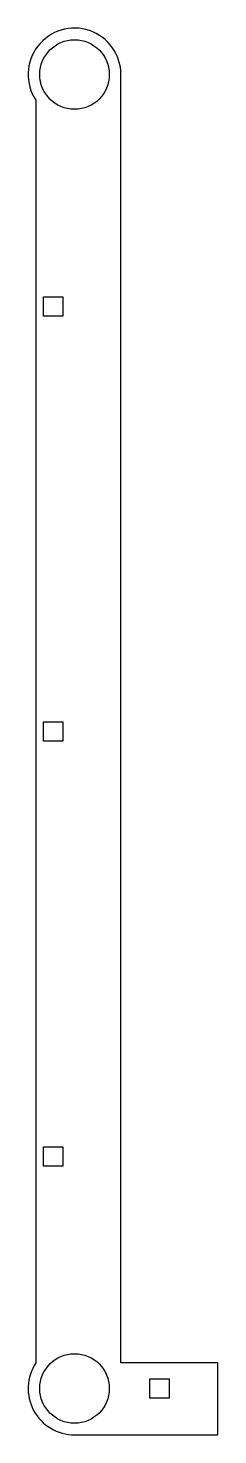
# Model space of a CAD drawing. Header units: millimetres. Extents: x -12 to 37, y -12 to 352.
import ezdxf

# ---------------------------------------------------------------- set-up
doc = ezdxf.new("R2010")
doc.units = ezdxf.units.MM

msp = doc.modelspace()

# ---------------------------------------------------------------- linework, layer by layer
msp.add_lwpolyline([(37.07, 6.63), (12, 6.63), (12, 340, 1.345977), (-10, 333.37), (-10, 6.63, 0.598235), (0, -12), (37.07, -12)], format="xyb", close=True)
for points in [[(-8, 277.5), (-8, 282.5), (-3, 282.5), (-3, 277.5)], [(-8, 167.5), (-8, 172.5), (-3, 172.5), (-3, 167.5)], [(-3, 57.5), (-8, 57.5), (-8, 62.5), (-3, 62.5)], [(19.5, -2.5), (19.5, 2.5), (24.5, 2.5), (24.5, -2.5)]]:
    msp.add_lwpolyline(points, close=True)
for centre in [(0, 340), (0, 0)]:
    msp.add_circle(centre, 9)

doc.saveas('drawing.dxf')
